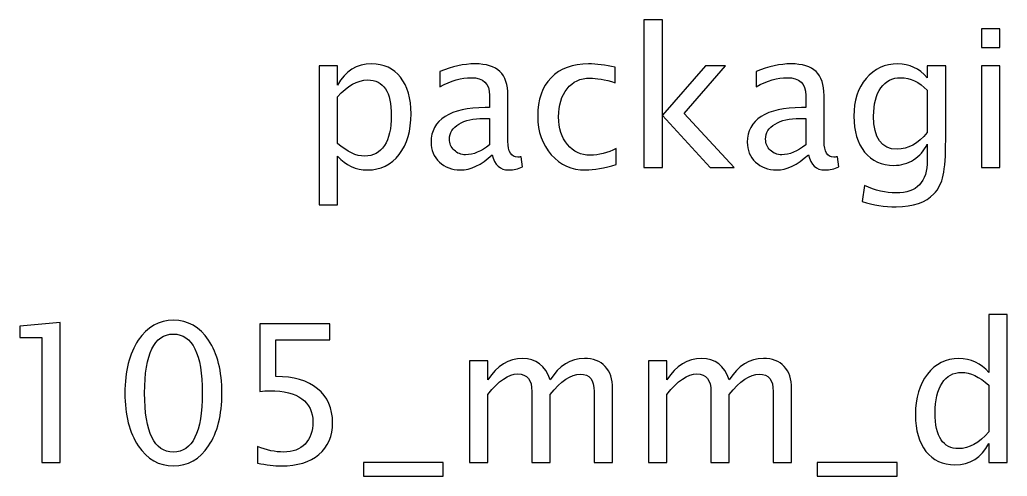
# Model space of a CAD drawing. Header units: centimetres. Extents: x -13.3 to 13.4, y -6.8 to 14.
# Drawn here: x -13.31 to -7.86, y 11.47 to 13.99 of the extents above; entities that cross this region are included whole.
import ezdxf

# ---------------------------------------------------------------- set-up
doc = ezdxf.new("R2010")
doc.units = ezdxf.units.CM
doc.header["$MEASUREMENT"] = 0
doc.layers.add('Layer 1', color=7, linetype='Continuous')

msp = doc.modelspace()

# ---------------------------------------------------------------- linework, layer by layer
at = {"layer": 'Layer 1'}
for points, knots in [([(-9.86474, 13.17044), (-9.86474, 13.17044), (-9.86474, 13.98641), (-9.86474, 13.98641), (-9.86474, 13.98641), (-9.86474, 13.98641), (-9.76314, 13.98641), (-9.76314, 13.98641), (-9.76314, 13.98641), (-9.76314, 13.98641), (-9.76314, 13.45919), (-9.76314, 13.45919), (-9.76314, 13.45919), (-9.76314, 13.45919), (-9.52502, 13.73135), (-9.52502, 13.73135), (-9.52502, 13.73135), (-9.52502, 13.73135), (-9.4153, 13.73135), (-9.4153, 13.73135), (-9.4153, 13.73135), (-9.4153, 13.73135), (-9.64284, 13.46959), (-9.64284, 13.46959), (-9.64284, 13.46959), (-9.64284, 13.46959), (-9.36768, 13.17044), (-9.36768, 13.17044), (-9.36768, 13.17044), (-9.36768, 13.17044), (-9.49856, 13.17044), (-9.49856, 13.17044), (-9.49856, 13.17044), (-9.49856, 13.17044), (-9.76314, 13.45813), (-9.76314, 13.45813), (-9.76314, 13.45813), (-9.76314, 13.45813), (-9.76314, 13.17044), (-9.76314, 13.17044), (-9.76314, 13.17044), (-9.76314, 13.17044), (-9.86474, 13.17044), (-9.86474, 13.17044)], [0, 0, 0, 0, 0.0833333, 0.0833333, 0.0833333, 0.0833333, 0.1666667, 0.1666667, 0.1666667, 0.1666667, 0.25, 0.25, 0.25, 0.25, 0.3333333, 0.3333333, 0.3333333, 0.3333333, 0.4166667, 0.4166667, 0.4166667, 0.4166667, 0.5, 0.5, 0.5, 0.5, 0.5833333, 0.5833333, 0.5833333, 0.5833333, 0.6666667, 0.6666667, 0.6666667, 0.6666667, 0.75, 0.75, 0.75, 0.75, 0.8333333, 0.8333333, 0.8333333, 0.8333333, 1, 1, 1, 1]), ([(-8.00191, 13.83401), (-8.00191, 13.83401), (-8.00191, 13.93561), (-8.00191, 13.93561), (-8.00191, 13.93561), (-8.00191, 13.93561), (-7.90031, 13.93561), (-7.90031, 13.93561), (-7.90031, 13.93561), (-7.90031, 13.93561), (-7.90031, 13.83401), (-7.90031, 13.83401), (-7.90031, 13.83401), (-7.90031, 13.83401), (-8.00191, 13.83401), (-8.00191, 13.83401)], [0, 0, 0, 0, 0.2, 0.2, 0.2, 0.2, 0.4, 0.4, 0.4, 0.4, 0.6, 0.6, 0.6, 0.6, 1, 1, 1, 1]), ([(-11.65719, 12.96618), (-11.65719, 12.96618), (-11.65719, 13.73135), (-11.65719, 13.73135), (-11.65719, 13.73135), (-11.65719, 13.73135), (-11.55559, 13.73135), (-11.55559, 13.73135), (-11.55559, 13.73135), (-11.55559, 13.73135), (-11.55559, 13.62535), (-11.55559, 13.62535), (-11.55559, 13.62535), (-11.51396, 13.70384), (-11.45135, 13.743), (-11.36791, 13.743), (-11.36791, 13.743), (-11.30036, 13.743), (-11.24726, 13.71848), (-11.20846, 13.66927), (-11.20846, 13.66927), (-11.16965, 13.62005), (-11.15025, 13.55285), (-11.15025, 13.46765), (-11.15025, 13.46765), (-11.15025, 13.37487), (-11.1723, 13.29991), (-11.21622, 13.24311), (-11.21622, 13.24311), (-11.26014, 13.18614), (-11.318, 13.15774), (-11.38961, 13.15774), (-11.38961, 13.15774), (-11.45611, 13.15774), (-11.51149, 13.18314), (-11.55559, 13.23412), (-11.55559, 13.23412), (-11.55559, 13.23412), (-11.55559, 12.96618), (-11.55559, 12.96618), (-11.55559, 12.96618), (-11.55559, 12.96618), (-11.65719, 12.96618), (-11.65719, 12.96618)], [0, 0, 0, 0, 0.0833333, 0.0833333, 0.0833333, 0.0833333, 0.1666667, 0.1666667, 0.1666667, 0.1666667, 0.25, 0.25, 0.25, 0.25, 0.3333333, 0.3333333, 0.3333333, 0.3333333, 0.4166667, 0.4166667, 0.4166667, 0.4166667, 0.5, 0.5, 0.5, 0.5, 0.5833333, 0.5833333, 0.5833333, 0.5833333, 0.6666667, 0.6666667, 0.6666667, 0.6666667, 0.75, 0.75, 0.75, 0.75, 0.8333333, 0.8333333, 0.8333333, 0.8333333, 1, 1, 1, 1]), ([(-10.70205, 13.24188), (-10.76308, 13.18579), (-10.82182, 13.15774), (-10.87826, 13.15774), (-10.87826, 13.15774), (-10.92465, 13.15774), (-10.96328, 13.1722), (-10.9938, 13.20131), (-10.9938, 13.20131), (-11.02449, 13.23041), (-11.03983, 13.2671), (-11.03983, 13.31137), (-11.03983, 13.31137), (-11.03983, 13.37258), (-11.01408, 13.41968), (-10.96258, 13.45248), (-10.96258, 13.45248), (-10.91107, 13.48529), (-10.83716, 13.5017), (-10.74086, 13.5017), (-10.74086, 13.5017), (-10.74086, 13.5017), (-10.71704, 13.5017), (-10.71704, 13.5017), (-10.71704, 13.5017), (-10.71704, 13.5017), (-10.71704, 13.56925), (-10.71704, 13.56925), (-10.71704, 13.56925), (-10.71704, 13.63434), (-10.75091, 13.6668), (-10.81882, 13.6668), (-10.81882, 13.6668), (-10.87138, 13.6668), (-10.92889, 13.65022), (-10.99115, 13.61706), (-10.99115, 13.61706), (-10.99115, 13.61706), (-10.99115, 13.70066), (-10.99115, 13.70066), (-10.99115, 13.70066), (-10.92271, 13.72889), (-10.85815, 13.743), (-10.79765, 13.743), (-10.79765, 13.743), (-10.73539, 13.743), (-10.68935, 13.72889), (-10.65989, 13.70049), (-10.65989, 13.70049), (-10.63026, 13.67209), (-10.61544, 13.62834), (-10.61544, 13.56925), (-10.61544, 13.56925), (-10.61544, 13.56925), (-10.61544, 13.31578), (-10.61544, 13.31578), (-10.61544, 13.31578), (-10.61544, 13.25775), (-10.59763, 13.22865), (-10.56182, 13.22865), (-10.56182, 13.22865), (-10.55741, 13.22865), (-10.55089, 13.22935), (-10.54224, 13.23076), (-10.54224, 13.23076), (-10.54224, 13.23076), (-10.53501, 13.17432), (-10.53501, 13.17432), (-10.53501, 13.17432), (-10.55812, 13.16321), (-10.58352, 13.15774), (-10.61139, 13.15774), (-10.61139, 13.15774), (-10.65883, 13.15774), (-10.689, 13.18579), (-10.70205, 13.24188)], [0, 0, 0, 0, 0.05, 0.05, 0.05, 0.05, 0.1, 0.1, 0.1, 0.1, 0.15, 0.15, 0.15, 0.15, 0.2, 0.2, 0.2, 0.2, 0.25, 0.25, 0.25, 0.25, 0.3, 0.3, 0.3, 0.3, 0.35, 0.35, 0.35, 0.35, 0.4, 0.4, 0.4, 0.4, 0.45, 0.45, 0.45, 0.45, 0.5, 0.5, 0.5, 0.5, 0.55, 0.55, 0.55, 0.55, 0.6, 0.6, 0.6, 0.6, 0.65, 0.65, 0.65, 0.65, 0.7, 0.7, 0.7, 0.7, 0.75, 0.75, 0.75, 0.75, 0.8, 0.8, 0.8, 0.8, 0.85, 0.85, 0.85, 0.85, 0.9, 0.9, 0.9, 0.9, 1, 1, 1, 1]), ([(-10.01731, 13.18737), (-10.08311, 13.16762), (-10.1399, 13.15774), (-10.18771, 13.15774), (-10.18771, 13.15774), (-10.26355, 13.15774), (-10.32635, 13.18579), (-10.37627, 13.2417), (-10.37627, 13.2417), (-10.42618, 13.29779), (-10.45123, 13.36852), (-10.45123, 13.45372), (-10.45123, 13.45372), (-10.45123, 13.54474), (-10.42654, 13.61582), (-10.37715, 13.66662), (-10.37715, 13.66662), (-10.32776, 13.7176), (-10.25879, 13.743), (-10.17024, 13.743), (-10.17024, 13.743), (-10.12668, 13.743), (-10.07764, 13.737), (-10.02366, 13.725), (-10.02366, 13.725), (-10.02366, 13.725), (-10.02366, 13.63928), (-10.02366, 13.63928), (-10.02366, 13.63928), (-10.08099, 13.65621), (-10.12773, 13.66468), (-10.16372, 13.66468), (-10.16372, 13.66468), (-10.21593, 13.66468), (-10.25773, 13.6451), (-10.28895, 13.60612), (-10.28895, 13.60612), (-10.32017, 13.56714), (-10.33587, 13.5151), (-10.33587, 13.45019), (-10.33587, 13.45019), (-10.33587, 13.38722), (-10.31964, 13.33642), (-10.28737, 13.29744), (-10.28737, 13.29744), (-10.25509, 13.25863), (-10.21293, 13.23923), (-10.16054, 13.23923), (-10.16054, 13.23923), (-10.11415, 13.23923), (-10.06653, 13.25123), (-10.01731, 13.27521), (-10.01731, 13.27521), (-10.01731, 13.27521), (-10.01731, 13.18737), (-10.01731, 13.18737)], [0, 0, 0, 0, 0.0666667, 0.0666667, 0.0666667, 0.0666667, 0.1333333, 0.1333333, 0.1333333, 0.1333333, 0.2, 0.2, 0.2, 0.2, 0.2666667, 0.2666667, 0.2666667, 0.2666667, 0.3333333, 0.3333333, 0.3333333, 0.3333333, 0.4, 0.4, 0.4, 0.4, 0.4666667, 0.4666667, 0.4666667, 0.4666667, 0.5333333, 0.5333333, 0.5333333, 0.5333333, 0.6, 0.6, 0.6, 0.6, 0.6666667, 0.6666667, 0.6666667, 0.6666667, 0.7333333, 0.7333333, 0.7333333, 0.7333333, 0.8, 0.8, 0.8, 0.8, 0.8666667, 0.8666667, 0.8666667, 0.8666667, 1, 1, 1, 1]), ([(-8.95705, 13.24188), (-9.01808, 13.18579), (-9.07682, 13.15774), (-9.13326, 13.15774), (-9.13326, 13.15774), (-9.17965, 13.15774), (-9.21828, 13.1722), (-9.2488, 13.20131), (-9.2488, 13.20131), (-9.27949, 13.23041), (-9.29483, 13.2671), (-9.29483, 13.31137), (-9.29483, 13.31137), (-9.29483, 13.37258), (-9.26908, 13.41968), (-9.21758, 13.45248), (-9.21758, 13.45248), (-9.16607, 13.48529), (-9.09216, 13.5017), (-8.99586, 13.5017), (-8.99586, 13.5017), (-8.99586, 13.5017), (-8.97204, 13.5017), (-8.97204, 13.5017), (-8.97204, 13.5017), (-8.97204, 13.5017), (-8.97204, 13.56925), (-8.97204, 13.56925), (-8.97204, 13.56925), (-8.97204, 13.63434), (-9.00591, 13.6668), (-9.07382, 13.6668), (-9.07382, 13.6668), (-9.12638, 13.6668), (-9.18389, 13.65022), (-9.24615, 13.61706), (-9.24615, 13.61706), (-9.24615, 13.61706), (-9.24615, 13.70066), (-9.24615, 13.70066), (-9.24615, 13.70066), (-9.17771, 13.72889), (-9.11315, 13.743), (-9.05265, 13.743), (-9.05265, 13.743), (-8.99039, 13.743), (-8.94435, 13.72889), (-8.91489, 13.70049), (-8.91489, 13.70049), (-8.88526, 13.67209), (-8.87044, 13.62834), (-8.87044, 13.56925), (-8.87044, 13.56925), (-8.87044, 13.56925), (-8.87044, 13.31578), (-8.87044, 13.31578), (-8.87044, 13.31578), (-8.87044, 13.25775), (-8.85263, 13.22865), (-8.81682, 13.22865), (-8.81682, 13.22865), (-8.81241, 13.22865), (-8.80589, 13.22935), (-8.79724, 13.23076), (-8.79724, 13.23076), (-8.79724, 13.23076), (-8.79001, 13.17432), (-8.79001, 13.17432), (-8.79001, 13.17432), (-8.81312, 13.16321), (-8.83852, 13.15774), (-8.86639, 13.15774), (-8.86639, 13.15774), (-8.91383, 13.15774), (-8.944, 13.18579), (-8.95705, 13.24188)], [0, 0, 0, 0, 0.05, 0.05, 0.05, 0.05, 0.1, 0.1, 0.1, 0.1, 0.15, 0.15, 0.15, 0.15, 0.2, 0.2, 0.2, 0.2, 0.25, 0.25, 0.25, 0.25, 0.3, 0.3, 0.3, 0.3, 0.35, 0.35, 0.35, 0.35, 0.4, 0.4, 0.4, 0.4, 0.45, 0.45, 0.45, 0.45, 0.5, 0.5, 0.5, 0.5, 0.55, 0.55, 0.55, 0.55, 0.6, 0.6, 0.6, 0.6, 0.65, 0.65, 0.65, 0.65, 0.7, 0.7, 0.7, 0.7, 0.75, 0.75, 0.75, 0.75, 0.8, 0.8, 0.8, 0.8, 0.85, 0.85, 0.85, 0.85, 0.9, 0.9, 0.9, 0.9, 1, 1, 1, 1]), ([(-8.65966, 12.98417), (-8.65966, 12.98417), (-8.64767, 13.07202), (-8.64767, 13.07202), (-8.64767, 13.07202), (-8.58876, 13.0445), (-8.53037, 13.03074), (-8.47269, 13.03074), (-8.47269, 13.03074), (-8.35822, 13.03074), (-8.30089, 13.09142), (-8.30089, 13.2126), (-8.30089, 13.2126), (-8.30089, 13.2126), (-8.30089, 13.30079), (-8.30089, 13.30079), (-8.30089, 13.30079), (-8.31853, 13.26357), (-8.34358, 13.23482), (-8.37621, 13.21418), (-8.37621, 13.21418), (-8.40884, 13.19355), (-8.44518, 13.18314), (-8.48522, 13.18314), (-8.48522, 13.18314), (-8.55313, 13.18314), (-8.60692, 13.20748), (-8.64661, 13.25616), (-8.64661, 13.25616), (-8.6863, 13.30485), (-8.70623, 13.37082), (-8.70623, 13.45407), (-8.70623, 13.45407), (-8.70623, 13.53927), (-8.68365, 13.60877), (-8.6385, 13.66256), (-8.6385, 13.66256), (-8.59317, 13.71619), (-8.53478, 13.743), (-8.46299, 13.743), (-8.46299, 13.743), (-8.4002, 13.743), (-8.34605, 13.7176), (-8.30089, 13.66662), (-8.30089, 13.66662), (-8.30089, 13.66662), (-8.30089, 13.73135), (-8.30089, 13.73135), (-8.30089, 13.73135), (-8.30089, 13.73135), (-8.19929, 13.73135), (-8.19929, 13.73135), (-8.19929, 13.73135), (-8.19929, 13.73135), (-8.19929, 13.32355), (-8.19929, 13.32355), (-8.19929, 13.32355), (-8.19929, 13.23588), (-8.20388, 13.17097), (-8.21305, 13.12881), (-8.21305, 13.12881), (-8.22204, 13.08666), (-8.23933, 13.05208), (-8.26438, 13.02527), (-8.26438, 13.02527), (-8.30883, 12.97818), (-8.37832, 12.95454), (-8.47269, 12.95454), (-8.47269, 12.95454), (-8.53743, 12.95454), (-8.59969, 12.96442), (-8.65966, 12.98417)], [0, 0, 0, 0, 0.0526316, 0.0526316, 0.0526316, 0.0526316, 0.1052632, 0.1052632, 0.1052632, 0.1052632, 0.1578947, 0.1578947, 0.1578947, 0.1578947, 0.2105263, 0.2105263, 0.2105263, 0.2105263, 0.2631579, 0.2631579, 0.2631579, 0.2631579, 0.3157895, 0.3157895, 0.3157895, 0.3157895, 0.3684211, 0.3684211, 0.3684211, 0.3684211, 0.4210526, 0.4210526, 0.4210526, 0.4210526, 0.4736842, 0.4736842, 0.4736842, 0.4736842, 0.5263158, 0.5263158, 0.5263158, 0.5263158, 0.5789474, 0.5789474, 0.5789474, 0.5789474, 0.6315789, 0.6315789, 0.6315789, 0.6315789, 0.6842105, 0.6842105, 0.6842105, 0.6842105, 0.7368421, 0.7368421, 0.7368421, 0.7368421, 0.7894737, 0.7894737, 0.7894737, 0.7894737, 0.8421053, 0.8421053, 0.8421053, 0.8421053, 0.8947368, 0.8947368, 0.8947368, 0.8947368, 1, 1, 1, 1]), ([(-8.00191, 13.17044), (-8.00191, 13.17044), (-8.00191, 13.73135), (-8.00191, 13.73135), (-8.00191, 13.73135), (-8.00191, 13.73135), (-7.90031, 13.73135), (-7.90031, 13.73135), (-7.90031, 13.73135), (-7.90031, 13.73135), (-7.90031, 13.17044), (-7.90031, 13.17044), (-7.90031, 13.17044), (-7.90031, 13.17044), (-8.00191, 13.17044), (-8.00191, 13.17044)], [0, 0, 0, 0, 0.2, 0.2, 0.2, 0.2, 0.4, 0.4, 0.4, 0.4, 0.6, 0.6, 0.6, 0.6, 1, 1, 1, 1]), ([(-11.55559, 13.30414), (-11.5032, 13.2574), (-11.45329, 13.23394), (-11.40584, 13.23394), (-11.40584, 13.23394), (-11.35909, 13.23394), (-11.32293, 13.25352), (-11.29753, 13.2925), (-11.29753, 13.2925), (-11.27196, 13.33148), (-11.25926, 13.38634), (-11.25926, 13.45725), (-11.25926, 13.45725), (-11.25926, 13.58848), (-11.30265, 13.6541), (-11.38943, 13.6541), (-11.38943, 13.6541), (-11.44623, 13.6541), (-11.50162, 13.62341), (-11.55559, 13.56185), (-11.55559, 13.56185), (-11.55559, 13.56185), (-11.55559, 13.30414), (-11.55559, 13.30414)], [0, 0, 0, 0, 0.1428571, 0.1428571, 0.1428571, 0.1428571, 0.2857143, 0.2857143, 0.2857143, 0.2857143, 0.4285714, 0.4285714, 0.4285714, 0.4285714, 0.5714286, 0.5714286, 0.5714286, 0.5714286, 0.7142857, 0.7142857, 0.7142857, 0.7142857, 1, 1, 1, 1]), ([(-8.30089, 13.36447), (-8.30089, 13.36447), (-8.30089, 13.59712), (-8.30089, 13.59712), (-8.30089, 13.59712), (-8.34569, 13.64351), (-8.39455, 13.6668), (-8.44729, 13.6668), (-8.44729, 13.6668), (-8.49421, 13.6668), (-8.5309, 13.6481), (-8.55736, 13.61053), (-8.55736, 13.61053), (-8.58399, 13.57313), (-8.59722, 13.5211), (-8.59722, 13.45478), (-8.59722, 13.45478), (-8.59722, 13.33289), (-8.55401, 13.27204), (-8.4674, 13.27204), (-8.4674, 13.27204), (-8.40849, 13.27204), (-8.35292, 13.30291), (-8.30089, 13.36447)], [0, 0, 0, 0, 0.1428571, 0.1428571, 0.1428571, 0.1428571, 0.2857143, 0.2857143, 0.2857143, 0.2857143, 0.4285714, 0.4285714, 0.4285714, 0.4285714, 0.5714286, 0.5714286, 0.5714286, 0.5714286, 0.7142857, 0.7142857, 0.7142857, 0.7142857, 1, 1, 1, 1]), ([(-10.71704, 13.29726), (-10.71704, 13.29726), (-10.71704, 13.44137), (-10.71704, 13.44137), (-10.71704, 13.44137), (-10.71704, 13.44137), (-10.74967, 13.44243), (-10.74967, 13.44243), (-10.74967, 13.44243), (-10.80612, 13.44243), (-10.85163, 13.43202), (-10.88638, 13.41121), (-10.88638, 13.41121), (-10.92095, 13.39022), (-10.93823, 13.36253), (-10.93823, 13.32795), (-10.93823, 13.32795), (-10.93823, 13.30379), (-10.92959, 13.28333), (-10.91248, 13.26657), (-10.91248, 13.26657), (-10.8952, 13.24981), (-10.8742, 13.24135), (-10.84933, 13.24135), (-10.84933, 13.24135), (-10.807, 13.24135), (-10.7629, 13.26005), (-10.71704, 13.29726)], [0, 0, 0, 0, 0.125, 0.125, 0.125, 0.125, 0.25, 0.25, 0.25, 0.25, 0.375, 0.375, 0.375, 0.375, 0.5, 0.5, 0.5, 0.5, 0.625, 0.625, 0.625, 0.625, 0.75, 0.75, 0.75, 0.75, 1, 1, 1, 1]), ([(-8.97204, 13.29726), (-8.97204, 13.29726), (-8.97204, 13.44137), (-8.97204, 13.44137), (-8.97204, 13.44137), (-8.97204, 13.44137), (-9.00467, 13.44243), (-9.00467, 13.44243), (-9.00467, 13.44243), (-9.06112, 13.44243), (-9.10663, 13.43202), (-9.14138, 13.41121), (-9.14138, 13.41121), (-9.17595, 13.39022), (-9.19323, 13.36253), (-9.19323, 13.32795), (-9.19323, 13.32795), (-9.19323, 13.30379), (-9.18459, 13.28333), (-9.16748, 13.26657), (-9.16748, 13.26657), (-9.1502, 13.24981), (-9.1292, 13.24135), (-9.10433, 13.24135), (-9.10433, 13.24135), (-9.062, 13.24135), (-9.0179, 13.26005), (-8.97204, 13.29726)], [0, 0, 0, 0, 0.125, 0.125, 0.125, 0.125, 0.25, 0.25, 0.25, 0.25, 0.375, 0.375, 0.375, 0.375, 0.5, 0.5, 0.5, 0.5, 0.625, 0.625, 0.625, 0.625, 0.75, 0.75, 0.75, 0.75, 1, 1, 1, 1]), ([(-12.46217, 11.52508), (-12.54242, 11.52508), (-12.60716, 11.56195), (-12.65619, 11.6355), (-12.65619, 11.6355), (-12.70541, 11.70905), (-12.72993, 11.80607), (-12.72993, 11.92672), (-12.72993, 11.92672), (-12.72993, 12.04737), (-12.70541, 12.14438), (-12.65619, 12.21793), (-12.65619, 12.21793), (-12.60716, 12.29149), (-12.54242, 12.32835), (-12.46217, 12.32835), (-12.46217, 12.32835), (-12.38156, 12.32835), (-12.31682, 12.29166), (-12.26779, 12.21829), (-12.26779, 12.21829), (-12.21893, 12.14491), (-12.19441, 12.04772), (-12.19441, 11.92672), (-12.19441, 11.92672), (-12.19441, 11.80607), (-12.21893, 11.70905), (-12.26779, 11.6355), (-12.26779, 11.6355), (-12.31682, 11.56195), (-12.38156, 11.52508), (-12.46217, 11.52508)], [0, 0, 0, 0, 0.1111111, 0.1111111, 0.1111111, 0.1111111, 0.2222222, 0.2222222, 0.2222222, 0.2222222, 0.3333333, 0.3333333, 0.3333333, 0.3333333, 0.4444444, 0.4444444, 0.4444444, 0.4444444, 0.5555556, 0.5555556, 0.5555556, 0.5555556, 0.6666667, 0.6666667, 0.6666667, 0.6666667, 0.7777778, 0.7777778, 0.7777778, 0.7777778, 1, 1, 1, 1]), ([(-7.96109, 11.54413), (-7.96109, 11.54413), (-7.96109, 11.64943), (-7.96109, 11.64943), (-7.96109, 11.64943), (-8.00254, 11.57076), (-8.06498, 11.53143), (-8.14841, 11.53143), (-8.14841, 11.53143), (-8.21615, 11.53143), (-8.26942, 11.55595), (-8.30822, 11.60516), (-8.30822, 11.60516), (-8.34703, 11.65437), (-8.36643, 11.72158), (-8.36643, 11.80677), (-8.36643, 11.80677), (-8.36643, 11.89991), (-8.34438, 11.97487), (-8.30046, 12.03167), (-8.30046, 12.03167), (-8.25636, 12.08829), (-8.19851, 12.11669), (-8.12672, 12.11669), (-8.12672, 12.11669), (-8.06022, 12.11669), (-8.00483, 12.09129), (-7.96109, 12.04031), (-7.96109, 12.04031), (-7.96109, 12.04031), (-7.96109, 12.3601), (-7.96109, 12.3601), (-7.96109, 12.3601), (-7.96109, 12.3601), (-7.85949, 12.3601), (-7.85949, 12.3601), (-7.85949, 12.3601), (-7.85949, 12.3601), (-7.85949, 11.54413), (-7.85949, 11.54413), (-7.85949, 11.54413), (-7.85949, 11.54413), (-7.96109, 11.54413), (-7.96109, 11.54413)], [0, 0, 0, 0, 0.0833333, 0.0833333, 0.0833333, 0.0833333, 0.1666667, 0.1666667, 0.1666667, 0.1666667, 0.25, 0.25, 0.25, 0.25, 0.3333333, 0.3333333, 0.3333333, 0.3333333, 0.4166667, 0.4166667, 0.4166667, 0.4166667, 0.5, 0.5, 0.5, 0.5, 0.5833333, 0.5833333, 0.5833333, 0.5833333, 0.6666667, 0.6666667, 0.6666667, 0.6666667, 0.75, 0.75, 0.75, 0.75, 0.8333333, 0.8333333, 0.8333333, 0.8333333, 1, 1, 1, 1]), ([(-13.18854, 11.54413), (-13.18854, 11.54413), (-13.18854, 12.2331), (-13.18854, 12.2331), (-13.18854, 12.2331), (-13.18854, 12.2331), (-13.31025, 12.2331), (-13.31025, 12.2331), (-13.31025, 12.2331), (-13.31025, 12.2331), (-13.31025, 12.2966), (-13.31025, 12.2966), (-13.31025, 12.2966), (-13.31025, 12.2966), (-13.08694, 12.31565), (-13.08694, 12.31565), (-13.08694, 12.31565), (-13.08694, 12.31565), (-13.08694, 11.54413), (-13.08694, 11.54413), (-13.08694, 11.54413), (-13.08694, 11.54413), (-13.18854, 11.54413), (-13.18854, 11.54413)], [0, 0, 0, 0, 0.1428571, 0.1428571, 0.1428571, 0.1428571, 0.2857143, 0.2857143, 0.2857143, 0.2857143, 0.4285714, 0.4285714, 0.4285714, 0.4285714, 0.5714286, 0.5714286, 0.5714286, 0.5714286, 0.7142857, 0.7142857, 0.7142857, 0.7142857, 1, 1, 1, 1]), ([(-11.99826, 11.54096), (-11.99826, 11.54096), (-11.99826, 11.63197), (-11.99826, 11.63197), (-11.99826, 11.63197), (-11.94764, 11.61151), (-11.89966, 11.60128), (-11.8538, 11.60128), (-11.8538, 11.60128), (-11.80371, 11.60128), (-11.7642, 11.6161), (-11.73545, 11.64573), (-11.73545, 11.64573), (-11.70669, 11.67536), (-11.69241, 11.71611), (-11.69241, 11.76797), (-11.69241, 11.76797), (-11.69241, 11.82371), (-11.71269, 11.86639), (-11.75326, 11.89585), (-11.75326, 11.89585), (-11.79383, 11.92531), (-11.85257, 11.93995), (-11.9293, 11.93995), (-11.9293, 11.93995), (-11.94711, 11.93995), (-11.96598, 11.93871), (-11.98556, 11.93624), (-11.98556, 11.93624), (-11.98556, 11.93624), (-11.98556, 12.3093), (-11.98556, 12.3093), (-11.98556, 12.3093), (-11.98556, 12.3093), (-11.59822, 12.3093), (-11.59822, 12.3093), (-11.59822, 12.3093), (-11.59822, 12.3093), (-11.59822, 12.2204), (-11.59822, 12.2204), (-11.59822, 12.2204), (-11.59822, 12.2204), (-11.89666, 12.2204), (-11.89666, 12.2204), (-11.89666, 12.2204), (-11.89666, 12.2204), (-11.89666, 12.01826), (-11.89666, 12.01826), (-11.89666, 12.01826), (-11.79824, 12.01826), (-11.72151, 11.99568), (-11.6663, 11.95053), (-11.6663, 11.95053), (-11.61109, 11.90555), (-11.5834, 11.84311), (-11.5834, 11.7632), (-11.5834, 11.7632), (-11.5834, 11.68877), (-11.60845, 11.63056), (-11.65854, 11.5884), (-11.65854, 11.5884), (-11.70863, 11.54625), (-11.77778, 11.52508), (-11.86597, 11.52508), (-11.86597, 11.52508), (-11.90531, 11.52508), (-11.9494, 11.53037), (-11.99826, 11.54096)], [0, 0, 0, 0, 0.0555556, 0.0555556, 0.0555556, 0.0555556, 0.1111111, 0.1111111, 0.1111111, 0.1111111, 0.1666667, 0.1666667, 0.1666667, 0.1666667, 0.2222222, 0.2222222, 0.2222222, 0.2222222, 0.2777778, 0.2777778, 0.2777778, 0.2777778, 0.3333333, 0.3333333, 0.3333333, 0.3333333, 0.3888889, 0.3888889, 0.3888889, 0.3888889, 0.4444444, 0.4444444, 0.4444444, 0.4444444, 0.5, 0.5, 0.5, 0.5, 0.5555556, 0.5555556, 0.5555556, 0.5555556, 0.6111111, 0.6111111, 0.6111111, 0.6111111, 0.6666667, 0.6666667, 0.6666667, 0.6666667, 0.7222222, 0.7222222, 0.7222222, 0.7222222, 0.7777778, 0.7777778, 0.7777778, 0.7777778, 0.8333333, 0.8333333, 0.8333333, 0.8333333, 0.8888889, 0.8888889, 0.8888889, 0.8888889, 1, 1, 1, 1]), ([(-12.46234, 11.60128), (-12.35633, 11.60128), (-12.30342, 11.70976), (-12.30342, 11.92672), (-12.30342, 11.92672), (-12.30342, 12.14367), (-12.35633, 12.25215), (-12.46234, 12.25215), (-12.46234, 12.25215), (-12.568, 12.25215), (-12.62092, 12.14367), (-12.62092, 11.92672), (-12.62092, 11.92672), (-12.62092, 11.70976), (-12.568, 11.60128), (-12.46234, 11.60128)], [0, 0, 0, 0, 0.2, 0.2, 0.2, 0.2, 0.4, 0.4, 0.4, 0.4, 0.6, 0.6, 0.6, 0.6, 1, 1, 1, 1]), ([(-10.8274, 11.54413), (-10.8274, 11.54413), (-10.8274, 12.10504), (-10.8274, 12.10504), (-10.8274, 12.10504), (-10.8274, 12.10504), (-10.7258, 12.10504), (-10.7258, 12.10504), (-10.7258, 12.10504), (-10.7258, 12.10504), (-10.7258, 11.99904), (-10.7258, 11.99904), (-10.7258, 11.99904), (-10.67624, 12.07753), (-10.61274, 12.11669), (-10.53495, 12.11669), (-10.53495, 12.11669), (-10.45998, 12.11669), (-10.40901, 12.07753), (-10.38184, 11.99904), (-10.38184, 11.99904), (-10.33369, 12.07823), (-10.2709, 12.11774), (-10.19381, 12.11774), (-10.19381, 12.11774), (-10.1446, 12.11774), (-10.10632, 12.10328), (-10.07898, 12.07418), (-10.07898, 12.07418), (-10.05164, 12.04507), (-10.03789, 12.00433), (-10.03789, 11.95194), (-10.03789, 11.95194), (-10.03789, 11.95194), (-10.03789, 11.54413), (-10.03789, 11.54413), (-10.03789, 11.54413), (-10.03789, 11.54413), (-10.13949, 11.54413), (-10.13949, 11.54413), (-10.13949, 11.54413), (-10.13949, 11.54413), (-10.13949, 11.93518), (-10.13949, 11.93518), (-10.13949, 11.93518), (-10.13949, 11.99904), (-10.16489, 12.03096), (-10.21569, 12.03096), (-10.21569, 12.03096), (-10.26843, 12.03096), (-10.32381, 11.99374), (-10.38184, 11.91913), (-10.38184, 11.91913), (-10.38184, 11.91913), (-10.38184, 11.54413), (-10.38184, 11.54413), (-10.38184, 11.54413), (-10.38184, 11.54413), (-10.48344, 11.54413), (-10.48344, 11.54413), (-10.48344, 11.54413), (-10.48344, 11.54413), (-10.48344, 11.93554), (-10.48344, 11.93554), (-10.48344, 11.93554), (-10.48344, 11.99992), (-10.5092, 12.03202), (-10.56088, 12.03202), (-10.56088, 12.03202), (-10.61221, 12.03202), (-10.66724, 11.99463), (-10.7258, 11.91966), (-10.7258, 11.91966), (-10.7258, 11.91966), (-10.7258, 11.54413), (-10.7258, 11.54413), (-10.7258, 11.54413), (-10.7258, 11.54413), (-10.8274, 11.54413), (-10.8274, 11.54413)], [0, 0, 0, 0, 0.047619, 0.047619, 0.047619, 0.047619, 0.0952381, 0.0952381, 0.0952381, 0.0952381, 0.1428571, 0.1428571, 0.1428571, 0.1428571, 0.1904762, 0.1904762, 0.1904762, 0.1904762, 0.2380952, 0.2380952, 0.2380952, 0.2380952, 0.2857143, 0.2857143, 0.2857143, 0.2857143, 0.3333333, 0.3333333, 0.3333333, 0.3333333, 0.3809524, 0.3809524, 0.3809524, 0.3809524, 0.4285714, 0.4285714, 0.4285714, 0.4285714, 0.4761905, 0.4761905, 0.4761905, 0.4761905, 0.5238095, 0.5238095, 0.5238095, 0.5238095, 0.5714286, 0.5714286, 0.5714286, 0.5714286, 0.6190476, 0.6190476, 0.6190476, 0.6190476, 0.6666667, 0.6666667, 0.6666667, 0.6666667, 0.7142857, 0.7142857, 0.7142857, 0.7142857, 0.7619048, 0.7619048, 0.7619048, 0.7619048, 0.8095238, 0.8095238, 0.8095238, 0.8095238, 0.8571429, 0.8571429, 0.8571429, 0.8571429, 0.9047619, 0.9047619, 0.9047619, 0.9047619, 1, 1, 1, 1]), ([(-9.83927, 11.54413), (-9.83927, 11.54413), (-9.83927, 12.10504), (-9.83927, 12.10504), (-9.83927, 12.10504), (-9.83927, 12.10504), (-9.73767, 12.10504), (-9.73767, 12.10504), (-9.73767, 12.10504), (-9.73767, 12.10504), (-9.73767, 11.99904), (-9.73767, 11.99904), (-9.73767, 11.99904), (-9.68811, 12.07753), (-9.62461, 12.11669), (-9.54682, 12.11669), (-9.54682, 12.11669), (-9.47185, 12.11669), (-9.42088, 12.07753), (-9.39371, 11.99904), (-9.39371, 11.99904), (-9.34556, 12.07823), (-9.28277, 12.11774), (-9.20568, 12.11774), (-9.20568, 12.11774), (-9.15647, 12.11774), (-9.11819, 12.10328), (-9.09085, 12.07418), (-9.09085, 12.07418), (-9.06351, 12.04507), (-9.04976, 12.00433), (-9.04976, 11.95194), (-9.04976, 11.95194), (-9.04976, 11.95194), (-9.04976, 11.54413), (-9.04976, 11.54413), (-9.04976, 11.54413), (-9.04976, 11.54413), (-9.15136, 11.54413), (-9.15136, 11.54413), (-9.15136, 11.54413), (-9.15136, 11.54413), (-9.15136, 11.93518), (-9.15136, 11.93518), (-9.15136, 11.93518), (-9.15136, 11.99904), (-9.17676, 12.03096), (-9.22756, 12.03096), (-9.22756, 12.03096), (-9.2803, 12.03096), (-9.33568, 11.99374), (-9.39371, 11.91913), (-9.39371, 11.91913), (-9.39371, 11.91913), (-9.39371, 11.54413), (-9.39371, 11.54413), (-9.39371, 11.54413), (-9.39371, 11.54413), (-9.49531, 11.54413), (-9.49531, 11.54413), (-9.49531, 11.54413), (-9.49531, 11.54413), (-9.49531, 11.93554), (-9.49531, 11.93554), (-9.49531, 11.93554), (-9.49531, 11.99992), (-9.52107, 12.03202), (-9.57275, 12.03202), (-9.57275, 12.03202), (-9.62408, 12.03202), (-9.67911, 11.99463), (-9.73767, 11.91966), (-9.73767, 11.91966), (-9.73767, 11.91966), (-9.73767, 11.54413), (-9.73767, 11.54413), (-9.73767, 11.54413), (-9.73767, 11.54413), (-9.83927, 11.54413), (-9.83927, 11.54413)], [0, 0, 0, 0, 0.047619, 0.047619, 0.047619, 0.047619, 0.0952381, 0.0952381, 0.0952381, 0.0952381, 0.1428571, 0.1428571, 0.1428571, 0.1428571, 0.1904762, 0.1904762, 0.1904762, 0.1904762, 0.2380952, 0.2380952, 0.2380952, 0.2380952, 0.2857143, 0.2857143, 0.2857143, 0.2857143, 0.3333333, 0.3333333, 0.3333333, 0.3333333, 0.3809524, 0.3809524, 0.3809524, 0.3809524, 0.4285714, 0.4285714, 0.4285714, 0.4285714, 0.4761905, 0.4761905, 0.4761905, 0.4761905, 0.5238095, 0.5238095, 0.5238095, 0.5238095, 0.5714286, 0.5714286, 0.5714286, 0.5714286, 0.6190476, 0.6190476, 0.6190476, 0.6190476, 0.6666667, 0.6666667, 0.6666667, 0.6666667, 0.7142857, 0.7142857, 0.7142857, 0.7142857, 0.7619048, 0.7619048, 0.7619048, 0.7619048, 0.8095238, 0.8095238, 0.8095238, 0.8095238, 0.8571429, 0.8571429, 0.8571429, 0.8571429, 0.9047619, 0.9047619, 0.9047619, 0.9047619, 1, 1, 1, 1]), ([(-7.96109, 11.97081), (-8.01383, 12.0172), (-8.06375, 12.04049), (-8.11102, 12.04049), (-8.11102, 12.04049), (-8.15759, 12.04049), (-8.19357, 12.02108), (-8.21915, 11.9821), (-8.21915, 11.9821), (-8.24472, 11.9433), (-8.25742, 11.88826), (-8.25742, 11.817), (-8.25742, 11.817), (-8.25742, 11.68595), (-8.21403, 11.62033), (-8.12707, 11.62033), (-8.12707, 11.62033), (-8.07063, 11.62033), (-8.01524, 11.6512), (-7.96109, 11.71276), (-7.96109, 11.71276), (-7.96109, 11.71276), (-7.96109, 11.97081), (-7.96109, 11.97081)], [0, 0, 0, 0, 0.1428571, 0.1428571, 0.1428571, 0.1428571, 0.2857143, 0.2857143, 0.2857143, 0.2857143, 0.4285714, 0.4285714, 0.4285714, 0.4285714, 0.5714286, 0.5714286, 0.5714286, 0.5714286, 0.7142857, 0.7142857, 0.7142857, 0.7142857, 1, 1, 1, 1]), ([(-11.41371, 11.46793), (-11.41371, 11.46793), (-11.41371, 11.54413), (-11.41371, 11.54413), (-11.41371, 11.54413), (-11.41371, 11.54413), (-10.97344, 11.54413), (-10.97344, 11.54413), (-10.97344, 11.54413), (-10.97344, 11.54413), (-10.97344, 11.46793), (-10.97344, 11.46793), (-10.97344, 11.46793), (-10.97344, 11.46793), (-11.41371, 11.46793), (-11.41371, 11.46793)], [0, 0, 0, 0, 0.2, 0.2, 0.2, 0.2, 0.4, 0.4, 0.4, 0.4, 0.6, 0.6, 0.6, 0.6, 1, 1, 1, 1]), ([(-8.90829, 11.46793), (-8.90829, 11.46793), (-8.90829, 11.54413), (-8.90829, 11.54413), (-8.90829, 11.54413), (-8.90829, 11.54413), (-8.46802, 11.54413), (-8.46802, 11.54413), (-8.46802, 11.54413), (-8.46802, 11.54413), (-8.46802, 11.46793), (-8.46802, 11.46793), (-8.46802, 11.46793), (-8.46802, 11.46793), (-8.90829, 11.46793), (-8.90829, 11.46793)], [0, 0, 0, 0, 0.2, 0.2, 0.2, 0.2, 0.4, 0.4, 0.4, 0.4, 0.6, 0.6, 0.6, 0.6, 1, 1, 1, 1])]:
    msp.add_open_spline(points, degree=3, knots=knots, dxfattribs=at)

doc.saveas('drawing.dxf')
